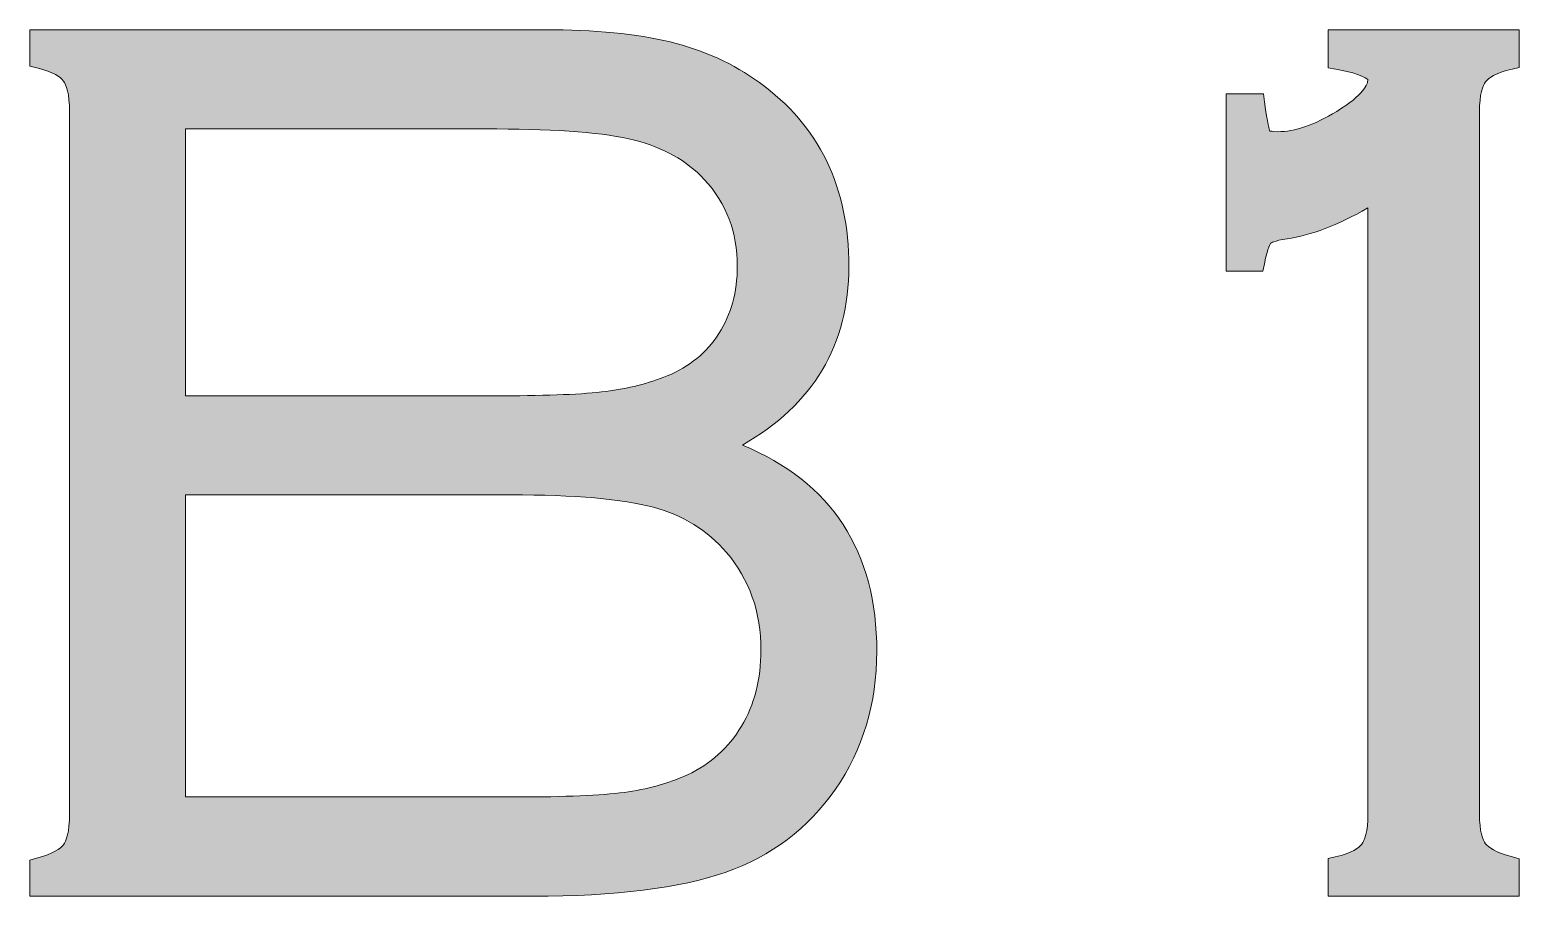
# Model space of a CAD drawing. Header units: inches. Extents: x 1117 to 1992, y -2324 to -585.
# Drawn here: x 1381.83 to 1422.3, y -608.29 to -584.75 of the extents above; entities that cross this region are included whole.
import ezdxf

# ---------------------------------------------------------------- set-up
doc = ezdxf.new("R2010")
doc.units = ezdxf.units.IN
doc.header["$MEASUREMENT"] = 0
doc.layers.add('Layer 1', color=7, linetype='Continuous')

# ---------------------------------------------------------------- blocks, each defined once
blk = doc.blocks.new('block 10')
at = {"layer": 'Layer 1', "true_color": 0x010101}
h = blk.add_hatch(color=18, dxfattribs=at)
h.dxf.hatch_style = 2
edge = h.paths.add_edge_path()
edge.add_spline(control_points=[(1401.191, -596.03), (1403.111, -594.937), (1404.086, -593.306), (1404.086, -591.175), (1404.086, -589.018), (1403.267, -587.336), (1401.653, -586.18), (1400.955, -585.667), (1400.138, -585.296), (1399.226, -585.075), (1398.327, -584.857), (1397.18, -584.746), (1395.817, -584.746), (1395.817, -584.746), (1381.83, -584.746), (1381.83, -584.746), (1381.83, -584.746), (1381.83, -585.734), (1381.83, -585.734), (1381.83, -585.734), (1382.022, -585.78), (1382.022, -585.78), (1382.479, -585.889), (1382.663, -586.032), (1382.739, -586.133), (1382.818, -586.237), (1382.909, -586.471), (1382.909, -586.988), (1382.909, -586.988), (1382.909, -606.044), (1382.909, -606.044), (1382.909, -606.56), (1382.818, -606.787), (1382.741, -606.889), (1382.663, -606.988), (1382.477, -607.132), (1382.014, -607.254), (1382.014, -607.254), (1381.828, -607.303), (1381.828, -607.303), (1381.828, -607.303), (1381.828, -608.286), (1381.828, -608.286), (1381.828, -608.286), (1395.496, -608.286), (1395.496, -608.286), (1397.741, -608.286), (1399.501, -608.069), (1400.726, -607.64), (1401.976, -607.202), (1402.983, -606.441), (1403.718, -605.378), (1404.464, -604.304), (1404.843, -603.047), (1404.843, -601.639), (1404.845, -598.913), (1403.616, -597.029), (1401.191, -596.03)], knot_values=[0, 0, 0, 0, 1, 1, 1, 2, 2, 2, 3, 3, 3, 4, 4, 4, 5, 5, 5, 6, 6, 6, 7, 7, 7, 8, 8, 8, 9, 9, 9, 10, 10, 10, 11, 11, 11, 12, 12, 12, 13, 13, 13, 14, 14, 14, 15, 15, 15, 16, 16, 16, 17, 17, 17, 18, 18, 18, 19, 19, 19, 19], degree=3, periodic=1)
edge = h.paths.add_edge_path()
edge.add_spline(control_points=[(1386.06, -597.382), (1386.06, -597.382), (1394.89, -597.382), (1394.89, -597.382), (1396.637, -597.382), (1397.944, -597.496), (1398.775, -597.72), (1399.577, -597.937), (1400.245, -598.35), (1400.76, -598.948), (1401.382, -599.675), (1401.695, -600.569), (1401.695, -601.605), (1401.695, -602.388), (1401.517, -603.082), (1401.166, -603.67), (1400.816, -604.253), (1400.322, -604.698), (1399.7, -604.987), (1399.173, -605.223), (1398.595, -605.384), (1397.981, -605.465), (1397.354, -605.547), (1396.371, -605.59), (1395.061, -605.59), (1395.061, -605.59), (1386.06, -605.59), (1386.06, -605.59), (1386.06, -605.59), (1386.06, -597.382), (1386.06, -597.382), (1386.06, -597.382), (1386.06, -597.382), (1386.06, -597.382)], knot_values=[0, 0, 0, 0, 1, 1, 1, 2, 2, 2, 3, 3, 3, 4, 4, 4, 5, 5, 5, 6, 6, 6, 7, 7, 7, 8, 8, 8, 9, 9, 9, 10, 10, 10, 11, 11, 11, 11], degree=3, periodic=1)
edge = h.paths.add_edge_path()
edge.add_spline(control_points=[(1400.553, -592.998), (1400.223, -593.514), (1399.752, -593.902), (1399.151, -594.15), (1398.644, -594.355), (1398.083, -594.497), (1397.484, -594.572), (1396.873, -594.65), (1395.933, -594.689), (1394.686, -594.689), (1394.686, -594.689), (1386.059, -594.689), (1386.059, -594.689), (1386.059, -594.689), (1386.059, -587.441), (1386.059, -587.441), (1386.059, -587.441), (1394.518, -587.441), (1394.518, -587.441), (1396.2, -587.441), (1397.459, -587.544), (1398.263, -587.746), (1399.038, -587.942), (1399.677, -588.3), (1400.156, -588.811), (1400.758, -589.467), (1401.052, -590.241), (1401.052, -591.174), (1401.054, -591.865), (1400.886, -592.479), (1400.553, -592.998)], knot_values=[0, 0, 0, 0, 1, 1, 1, 2, 2, 2, 3, 3, 3, 4, 4, 4, 5, 5, 5, 6, 6, 6, 7, 7, 7, 8, 8, 8, 9, 9, 9, 10, 10, 10, 10], degree=3, periodic=1)
h = blk.add_hatch(color=18, dxfattribs=at)
h.dxf.hatch_style = 2
edge = h.paths.add_edge_path()
edge.add_spline(control_points=[(1417.105, -585.782), (1417.105, -585.782), (1417.314, -585.818), (1417.314, -585.818), (1418.089, -585.952), (1418.19, -586.112), (1418.187, -586.095), (1418.187, -586.225), (1418.076, -586.512), (1417.341, -586.962), (1416.743, -587.33), (1416.2, -587.516), (1415.728, -587.516), (1415.583, -587.516), (1415.527, -587.493), (1415.524, -587.497), (1415.51, -587.465), (1415.457, -587.313), (1415.377, -586.703), (1415.377, -586.703), (1415.349, -586.486), (1415.349, -586.486), (1415.349, -586.486), (1414.339, -586.486), (1414.339, -586.486), (1414.339, -586.486), (1414.339, -591.307), (1414.339, -591.307), (1414.339, -591.307), (1415.332, -591.307), (1415.332, -591.307), (1415.332, -591.307), (1415.374, -591.108), (1415.374, -591.108), (1415.47, -590.646), (1415.542, -590.552), (1415.545, -590.545), (1415.55, -590.542), (1415.626, -590.479), (1415.992, -590.426), (1416.632, -590.334), (1417.369, -590.052), (1418.188, -589.588), (1418.188, -589.588), (1418.188, -606.044), (1418.188, -606.044), (1418.188, -606.546), (1418.096, -606.772), (1418.019, -606.871), (1417.943, -606.97), (1417.758, -607.111), (1417.299, -607.219), (1417.299, -607.219), (1417.106, -607.264), (1417.106, -607.264), (1417.106, -607.264), (1417.106, -608.286), (1417.106, -608.286), (1417.106, -608.286), (1422.299, -608.286), (1422.299, -608.286), (1422.299, -608.286), (1422.299, -607.269), (1422.299, -607.269), (1422.299, -607.269), (1422.112, -607.22), (1422.112, -607.22), (1421.649, -607.097), (1421.461, -606.957), (1421.385, -606.859), (1421.308, -606.764), (1421.218, -606.544), (1421.218, -606.044), (1421.218, -606.044), (1421.218, -586.989), (1421.218, -586.989), (1421.218, -586.487), (1421.309, -586.262), (1421.387, -586.162), (1421.462, -586.063), (1421.647, -585.922), (1422.106, -585.814), (1422.106, -585.814), (1422.299, -585.769), (1422.299, -585.769), (1422.299, -585.769), (1422.299, -584.747), (1422.299, -584.747), (1422.299, -584.747), (1417.105, -584.747), (1417.105, -584.747), (1417.105, -584.747), (1417.105, -585.782), (1417.105, -585.782), (1417.105, -585.782), (1417.105, -585.782), (1417.105, -585.782)], knot_values=[0, 0, 0, 0, 1, 1, 1, 2, 2, 2, 3, 3, 3, 4, 4, 4, 5, 5, 5, 6, 6, 6, 7, 7, 7, 8, 8, 8, 9, 9, 9, 10, 10, 10, 11, 11, 11, 12, 12, 12, 13, 13, 13, 14, 14, 14, 15, 15, 15, 16, 16, 16, 17, 17, 17, 18, 18, 18, 19, 19, 19, 20, 20, 20, 21, 21, 21, 22, 22, 22, 23, 23, 23, 24, 24, 24, 25, 25, 25, 26, 26, 26, 27, 27, 27, 28, 28, 28, 29, 29, 29, 30, 30, 30, 31, 31, 31, 32, 32, 32, 32], degree=3, periodic=1)
at = {"layer": 'Layer 1', "lineweight": 0}
for points, knots in [([(1401.191, -596.03), (1403.111, -594.937), (1404.086, -593.306), (1404.086, -591.175), (1404.086, -589.018), (1403.267, -587.336), (1401.653, -586.18), (1400.955, -585.667), (1400.138, -585.296), (1399.226, -585.075), (1398.327, -584.857), (1397.18, -584.746), (1395.817, -584.746), (1395.817, -584.746), (1381.83, -584.746), (1381.83, -584.746), (1381.83, -584.746), (1381.83, -585.734), (1381.83, -585.734), (1381.83, -585.734), (1382.022, -585.78), (1382.022, -585.78), (1382.479, -585.889), (1382.663, -586.032), (1382.739, -586.133), (1382.818, -586.237), (1382.909, -586.471), (1382.909, -586.988), (1382.909, -586.988), (1382.909, -606.044), (1382.909, -606.044), (1382.909, -606.56), (1382.818, -606.787), (1382.741, -606.889), (1382.663, -606.988), (1382.477, -607.132), (1382.014, -607.254), (1382.014, -607.254), (1381.828, -607.303), (1381.828, -607.303), (1381.828, -607.303), (1381.828, -608.286), (1381.828, -608.286), (1381.828, -608.286), (1395.496, -608.286), (1395.496, -608.286), (1397.741, -608.286), (1399.501, -608.069), (1400.726, -607.64), (1401.976, -607.202), (1402.983, -606.441), (1403.718, -605.378), (1404.464, -604.304), (1404.843, -603.047), (1404.843, -601.639), (1404.845, -598.913), (1403.616, -597.029), (1401.191, -596.03)], [0, 0, 0, 0, 1, 1, 1, 2, 2, 2, 3, 3, 3, 4, 4, 4, 5, 5, 5, 6, 6, 6, 7, 7, 7, 8, 8, 8, 9, 9, 9, 10, 10, 10, 11, 11, 11, 12, 12, 12, 13, 13, 13, 14, 14, 14, 15, 15, 15, 16, 16, 16, 17, 17, 17, 18, 18, 18, 19, 19, 19, 19]), ([(1417.105, -585.782), (1417.105, -585.782), (1417.314, -585.818), (1417.314, -585.818), (1418.089, -585.952), (1418.19, -586.112), (1418.187, -586.095), (1418.187, -586.225), (1418.076, -586.512), (1417.341, -586.962), (1416.743, -587.33), (1416.2, -587.516), (1415.728, -587.516), (1415.583, -587.516), (1415.527, -587.493), (1415.524, -587.497), (1415.51, -587.465), (1415.457, -587.313), (1415.377, -586.703), (1415.377, -586.703), (1415.349, -586.486), (1415.349, -586.486), (1415.349, -586.486), (1414.339, -586.486), (1414.339, -586.486), (1414.339, -586.486), (1414.339, -591.307), (1414.339, -591.307), (1414.339, -591.307), (1415.332, -591.307), (1415.332, -591.307), (1415.332, -591.307), (1415.374, -591.108), (1415.374, -591.108), (1415.47, -590.646), (1415.542, -590.552), (1415.545, -590.545), (1415.55, -590.542), (1415.626, -590.479), (1415.992, -590.426), (1416.632, -590.334), (1417.369, -590.052), (1418.188, -589.588), (1418.188, -589.588), (1418.188, -606.044), (1418.188, -606.044), (1418.188, -606.546), (1418.096, -606.772), (1418.019, -606.871), (1417.943, -606.97), (1417.758, -607.111), (1417.299, -607.219), (1417.299, -607.219), (1417.106, -607.264), (1417.106, -607.264), (1417.106, -607.264), (1417.106, -608.286), (1417.106, -608.286), (1417.106, -608.286), (1422.299, -608.286), (1422.299, -608.286), (1422.299, -608.286), (1422.299, -607.269), (1422.299, -607.269), (1422.299, -607.269), (1422.112, -607.22), (1422.112, -607.22), (1421.649, -607.097), (1421.461, -606.957), (1421.385, -606.859), (1421.308, -606.764), (1421.218, -606.544), (1421.218, -606.044), (1421.218, -606.044), (1421.218, -586.989), (1421.218, -586.989), (1421.218, -586.487), (1421.309, -586.262), (1421.387, -586.162), (1421.462, -586.063), (1421.647, -585.922), (1422.106, -585.814), (1422.106, -585.814), (1422.299, -585.769), (1422.299, -585.769), (1422.299, -585.769), (1422.299, -584.747), (1422.299, -584.747), (1422.299, -584.747), (1417.105, -584.747), (1417.105, -584.747), (1417.105, -584.747), (1417.105, -585.782), (1417.105, -585.782), (1417.105, -585.782), (1417.105, -585.782), (1417.105, -585.782)], [0, 0, 0, 0, 1, 1, 1, 2, 2, 2, 3, 3, 3, 4, 4, 4, 5, 5, 5, 6, 6, 6, 7, 7, 7, 8, 8, 8, 9, 9, 9, 10, 10, 10, 11, 11, 11, 12, 12, 12, 13, 13, 13, 14, 14, 14, 15, 15, 15, 16, 16, 16, 17, 17, 17, 18, 18, 18, 19, 19, 19, 20, 20, 20, 21, 21, 21, 22, 22, 22, 23, 23, 23, 24, 24, 24, 25, 25, 25, 26, 26, 26, 27, 27, 27, 28, 28, 28, 29, 29, 29, 30, 30, 30, 31, 31, 31, 32, 32, 32, 32]), ([(1400.553, -592.998), (1400.223, -593.514), (1399.752, -593.902), (1399.151, -594.15), (1398.644, -594.355), (1398.083, -594.497), (1397.484, -594.572), (1396.873, -594.65), (1395.933, -594.689), (1394.686, -594.689), (1394.686, -594.689), (1386.059, -594.689), (1386.059, -594.689), (1386.059, -594.689), (1386.059, -587.441), (1386.059, -587.441), (1386.059, -587.441), (1394.518, -587.441), (1394.518, -587.441), (1396.2, -587.441), (1397.459, -587.544), (1398.263, -587.746), (1399.038, -587.942), (1399.677, -588.3), (1400.156, -588.811), (1400.758, -589.467), (1401.052, -590.241), (1401.052, -591.174), (1401.054, -591.865), (1400.886, -592.479), (1400.553, -592.998)], [0, 0, 0, 0, 1, 1, 1, 2, 2, 2, 3, 3, 3, 4, 4, 4, 5, 5, 5, 6, 6, 6, 7, 7, 7, 8, 8, 8, 9, 9, 9, 10, 10, 10, 10]), ([(1386.06, -597.382), (1386.06, -597.382), (1394.89, -597.382), (1394.89, -597.382), (1396.637, -597.382), (1397.944, -597.496), (1398.775, -597.72), (1399.577, -597.937), (1400.245, -598.35), (1400.76, -598.948), (1401.382, -599.675), (1401.695, -600.569), (1401.695, -601.605), (1401.695, -602.388), (1401.517, -603.082), (1401.166, -603.67), (1400.816, -604.253), (1400.322, -604.698), (1399.7, -604.987), (1399.173, -605.223), (1398.595, -605.384), (1397.981, -605.465), (1397.354, -605.547), (1396.371, -605.59), (1395.061, -605.59), (1395.061, -605.59), (1386.06, -605.59), (1386.06, -605.59), (1386.06, -605.59), (1386.06, -597.382), (1386.06, -597.382), (1386.06, -597.382), (1386.06, -597.382), (1386.06, -597.382)], [0, 0, 0, 0, 1, 1, 1, 2, 2, 2, 3, 3, 3, 4, 4, 4, 5, 5, 5, 6, 6, 6, 7, 7, 7, 8, 8, 8, 9, 9, 9, 10, 10, 10, 11, 11, 11, 11])]:
    blk.add_open_spline(points, degree=3, knots=knots, dxfattribs=at)
blk = doc.blocks.new('block 9')
at = {"layer": 'Layer 1'}
blk.add_blockref('block 10', (0, 0), dxfattribs=at)

msp = doc.modelspace()

# ---------------------------------------------------------------- block references
at = {"layer": 'Layer 1'}
msp.add_blockref('block 9', (0, 0), dxfattribs=at)

doc.saveas('drawing.dxf')
